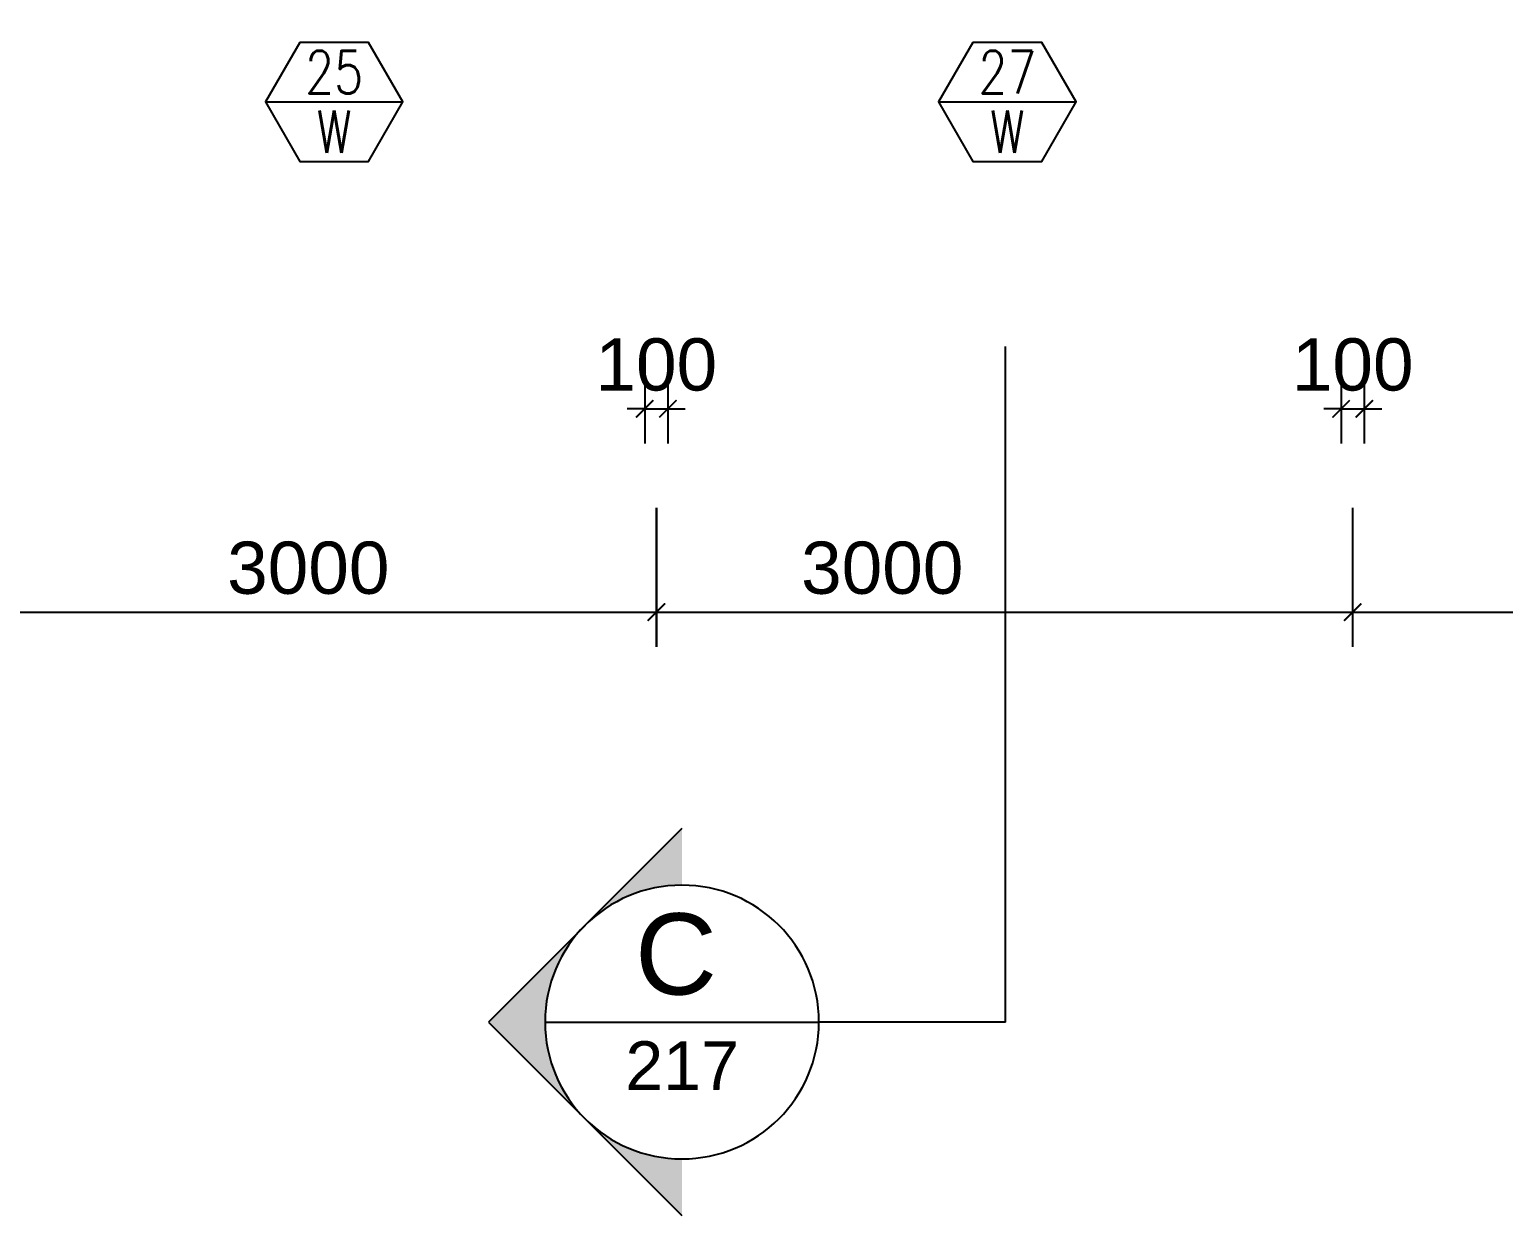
# Model space of a CAD drawing. Header units: millimetres. Extents: x -1214 to 71105, y 7230 to 56309.
# Drawn here: x 37300 to 43650, y 14332 to 19444 of the extents above; entities that cross this region are included whole.
import ezdxf
from ezdxf.enums import TextEntityAlignment as Align

# ---------------------------------------------------------------- set-up
doc = ezdxf.new("R2010")
doc.units = ezdxf.units.MM
doc.header["$MEASUREMENT"] = 0
doc.layers.get('0').update_dxf_attribs({"color": 8})
doc.layers.get('Defpoints').update_dxf_attribs({"color": 8})
for name, color, linetype in [('GBP Dim', 8, 'Continuous'), ('GBP_MARKS', 8, 'Continuous'), ('RCP_text', 8, 'Continuous'), ('Window Mark', 8, 'Continuous')]:
    doc.layers.add(name, color=color, linetype=linetype)
doc.styles.add('BH', font='arial.ttf')
doc.styles.add('ROMANS', font='romans.shx')
doc.dimstyles.new('200 GBP', dxfattribs={"dimscale": 1.5, "dimtxt": 150, "dimasz": 50, "dimexe": 100, "dimexo": 50, "dimgap": 50, "dimtad": 1, "dimdec": 0, "dimzin": 0, "dimdsep": 46, "dimtxsty": 'BH', "dimblk": 'ARCHTICK', "dimcen": 0.09, "dimdle": 100, "dimclrd": 9, "dimclre": 9, "dimclrt": 1, "dimadec": 0, "dimazin": 0, "dimtfac": 1, "dimtdec": 0, "dimtix": 1, "dimtmove": 2, "dimatfit": 3, "dimldrblk": 'ARCHTICK', "dimfxl": 300, "dimfxlon": 1, "dimtolj": 1, "dimtzin": 0, "dimarcsym": 0})

# ---------------------------------------------------------------- blocks, each defined once
blk = doc.blocks.new('_ArchTick')
at = {"color": 0, "const_width": 0.1}
blk.add_lwpolyline([(0.5, 0.5), (-0.5, -0.5)], dxfattribs=at)
blk = doc.blocks.new('*D150')
at = {"layer": 'Defpoints', "color": 0, "transparency": 16777216}
for p in [(37000.86056745321, 18955.15887293243, 0.006144257782453432), (40001.3293835519, 18955.17436699604), (40001.3293835519, 16932.50522530742)]:
    blk.add_point(p, dxfattribs=at)
at = {"layer": 'GBP Dim', "color": 9, "lineweight": -2, "transparency": 16777216}
for p, q in [((37000.86056745321, 17382.50522530502), (37000.86056745321, 16782.50522530742)), ((40001.3293835519, 17382.50522530742), (40001.3293835519, 16782.50522530742)), ((36850.86056745321, 16932.50522530742), (40151.3293835519, 16932.50522530742))]:
    blk.add_line(p, q, dxfattribs=at)
at = {"layer": 'GBP Dim', "color": 9, "lineweight": -2, "transparency": 16777216, "xscale": 75, "yscale": 75, "zscale": 75, "rotation": 180}
blk.add_blockref('_ArchTick', (37000.86056745321, 16932.50522530742), dxfattribs=at)
at = {"layer": 'GBP Dim', "color": 9, "lineweight": -2, "transparency": 16777216, "xscale": 75, "yscale": 75, "zscale": 75}
blk.add_blockref('_ArchTick', (40001.3293835519, 16932.50522530742), dxfattribs=at)
at = {"layer": 'GBP Dim', "transparency": 16777216, "insert": (38501.09497550255, 17122.46088697182), "char_height": 225, "attachment_point": 5, "style": 'BH'}
blk.add_mtext('\\A1;3000', dxfattribs=at)
blk = doc.blocks.new('*D151')
at = {"layer": 'Defpoints', "color": 0, "transparency": 16777216}
for p in [(40000.0000006044, 18955.17436699604), (43000.00449628104, 18955.36353008228, 0.01228851556490686), (43000.00449628104, 16932.50522530742)]:
    blk.add_point(p, dxfattribs=at)
at = {"layer": 'GBP Dim', "color": 9, "lineweight": -2, "transparency": 16777216}
for p, q in [((40000.0000006044, 17382.50522530742), (40000.0000006044, 16782.50522530742)), ((43000.00449628104, 17382.50522529783), (43000.00449628104, 16782.50522530742)), ((39850.0000006044, 16932.50522530742), (43150.00449628104, 16932.50522530742))]:
    blk.add_line(p, q, dxfattribs=at)
at = {"layer": 'GBP Dim', "color": 9, "lineweight": -2, "transparency": 16777216, "xscale": 75, "yscale": 75, "zscale": 75, "rotation": 180}
blk.add_blockref('_ArchTick', (40000.0000006044, 16932.50522530742), dxfattribs=at)
at = {"layer": 'GBP Dim', "color": 9, "lineweight": -2, "transparency": 16777216, "xscale": 75, "yscale": 75, "zscale": 75}
blk.add_blockref('_ArchTick', (43000.00449628104, 16932.50522530742), dxfattribs=at)
at = {"layer": 'GBP Dim', "transparency": 16777216, "insert": (40973.65149846912, 17122.46088697179), "char_height": 225, "attachment_point": 5, "style": 'BH'}
blk.add_mtext('\\A1;3000', dxfattribs=at)
blk = doc.blocks.new('*D152')
at = {"layer": 'Defpoints', "color": 0, "transparency": 16777216}
for p in [(46099.97782512868, 20055.15514790535), (43000.00449628104, 18955.36353008228, 0.01228851556490686), (46099.97782512868, 16932.50522530742)]:
    blk.add_point(p, dxfattribs=at)
at = {"layer": 'GBP Dim', "color": 9, "lineweight": -2, "transparency": 16777216}
for p, q in [((43000.00449628104, 17382.50522529783), (43000.00449628104, 16782.50522530742)), ((46099.97782512868, 17382.50522530742), (46099.97782512868, 16782.50522530742)), ((42850.00449628104, 16932.50522530742), (46249.97782512868, 16932.50522530742))]:
    blk.add_line(p, q, dxfattribs=at)
at = {"layer": 'GBP Dim', "color": 9, "lineweight": -2, "transparency": 16777216, "xscale": 75, "yscale": 75, "zscale": 75, "rotation": 180}
blk.add_blockref('_ArchTick', (43000.00449628104, 16932.50522530742), dxfattribs=at)
at = {"layer": 'GBP Dim', "color": 9, "lineweight": -2, "transparency": 16777216, "xscale": 75, "yscale": 75, "zscale": 75}
blk.add_blockref('_ArchTick', (46099.97782512868, 16932.50522530742), dxfattribs=at)
at = {"layer": 'GBP Dim', "transparency": 16777216, "insert": (44549.99116070486, 17122.46088697182), "char_height": 225, "attachment_point": 5, "style": 'BH'}
blk.add_mtext('\\A1;3100', dxfattribs=at)
blk = doc.blocks.new('MISCWINDOWS')
blk.add_line((-4.04145188432733, 0), (4.04145188432733, 0))
blk.add_lwpolyline([(-2.020725942163722, 3.5), (-4.041451884327387, 0), (-2.020725942163722, -3.5), (2.020725942163722, -3.5), (4.04145188432733, 0), (2.020725942163722, 3.5)], close=True)
at = {"style": 'BH'}
for tag, p in [('MARK_NUMBER', (0, 1.75)), ('DWG_NUMBER', (0, -1.75))]:
    blk.add_attdef(tag, text='', height=2.5, dxfattribs=at).set_placement(p, align=Align.MIDDLE_CENTER)
blk = doc.blocks.new('*D193')
at = {"layer": 'Defpoints', "color": 0, "transparency": 16777216}
for p in [(39950.32381007743, 18837.07505555614, 0.0003684064095289315), (40050.32381007743, 18858.11405846337), (40050.32381007743, 17808.84274702054)]:
    blk.add_point(p, dxfattribs=at)
at = {"layer": 'GBP Dim', "color": 9, "lineweight": -2, "transparency": 16777216}
for p, q in [((39950.32381007743, 18033.84274702052), (39950.32381007743, 17658.84274702054)), ((40050.32381007743, 18033.84274702054), (40050.32381007743, 17658.84274702054)), ((39950.32381007743, 17808.84274702054), (39875.32381007743, 17808.84274702054)), ((39950.32381007743, 17808.84274702054), (40050.32381007743, 17808.84274702054)), ((40050.32381007743, 17808.84274702054), (40125.32381007743, 17808.84274702054))]:
    blk.add_line(p, q, dxfattribs=at)
at = {"layer": 'GBP Dim', "color": 9, "lineweight": -2, "transparency": 16777216, "xscale": 75, "yscale": 75, "zscale": 75}
blk.add_blockref('_ArchTick', (39950.32381007743, 17808.84274702054), dxfattribs=at)
at = {"layer": 'GBP Dim', "color": 9, "lineweight": -2, "transparency": 16777216, "xscale": 75, "yscale": 75, "zscale": 75, "rotation": 180}
blk.add_blockref('_ArchTick', (40050.32381007743, 17808.84274702054), dxfattribs=at)
at = {"layer": 'GBP Dim', "transparency": 16777216, "insert": (40000.32192125211, 17998.72166925797), "char_height": 225, "attachment_point": 5, "style": 'BH'}
blk.add_mtext('\\A1;100', dxfattribs=at)
blk = doc.blocks.new('*D244')
at = {"layer": 'Defpoints', "color": 0, "transparency": 16777216}
for p in [(42950.32381007743, 18837.07505555614, 0.0003684064095289315), (43050.32381007743, 18858.11405846337), (43050.32381007743, 17808.84274702054)]:
    blk.add_point(p, dxfattribs=at)
at = {"layer": 'GBP Dim', "color": 9, "lineweight": -2, "transparency": 16777216}
for p, q in [((42950.32381007743, 18033.84274702052), (42950.32381007743, 17658.84274702054)), ((43050.32381007743, 18033.84274702054), (43050.32381007743, 17658.84274702054)), ((42950.32381007743, 17808.84274702054), (42875.32381007743, 17808.84274702054)), ((42950.32381007743, 17808.84274702054), (43050.32381007743, 17808.84274702054)), ((43050.32381007743, 17808.84274702054), (43125.32381007743, 17808.84274702054))]:
    blk.add_line(p, q, dxfattribs=at)
at = {"layer": 'GBP Dim', "color": 9, "lineweight": -2, "transparency": 16777216, "xscale": 75, "yscale": 75, "zscale": 75}
blk.add_blockref('_ArchTick', (42950.32381007743, 17808.84274702054), dxfattribs=at)
at = {"layer": 'GBP Dim', "color": 9, "lineweight": -2, "transparency": 16777216, "xscale": 75, "yscale": 75, "zscale": 75, "rotation": 180}
blk.add_blockref('_ArchTick', (43050.32381007743, 17808.84274702054), dxfattribs=at)
at = {"layer": 'GBP Dim', "transparency": 16777216, "insert": (43000.32192125211, 17998.72166925797), "char_height": 225, "attachment_point": 5, "style": 'BH'}
blk.add_mtext('\\A1;100', dxfattribs=at)

msp = doc.modelspace()

# ---------------------------------------------------------------- hatches: boundary and pattern name
at = {"layer": 'RCP_text'}
h = msp.add_hatch(color=256, dxfattribs=at)
edge = h.paths.add_edge_path()
edge.add_arc((40110.92671607973, 15165.80694475339), 589.8635636727558, 450, 495.00000000001603, ccw=False)
edge.add_line((40110.92671607973, 15755.67050842626), (40110.92671607973, 15999.99999644875))
edge.add_line((40110.92671607973, 15999.99999644875), (39693.83019023182, 15582.90347060107))
edge = h.paths.add_edge_path()
edge.add_arc((40110.92671607973, 15165.80694475339), 589.8635636727558, 225.000000000008, 270, ccw=False)
edge.add_line((39693.83019023229, 14748.71041890571), (40110.92671607973, 14331.61389305803))
edge.add_line((40110.92671607973, 14331.61389305803), (40110.92671607973, 14575.94338108075))
edge = h.paths.add_edge_path()
edge.add_arc((40110.92671607973, 15165.80694475339), 589.8635636727558, 135.000000000016, 225.000000000008, ccw=False)
edge.add_line((39693.83019023182, 15582.90347060107), (39276.73366438437, 15165.80694475339))
edge.add_line((39276.73366438437, 15165.80694475339), (39693.83019023229, 14748.71041890595))
h = msp.add_hatch(color=256, dxfattribs=at)
edge = h.paths.add_edge_path()
edge.add_arc((40110.92671607973, 15165.80694475339), 589.8635636727558, 450, 495.00000000001603, ccw=False)
edge.add_line((40110.92671607973, 15755.67050842626), (40110.92671607973, 15999.99999644875))
edge.add_line((40110.92671607973, 15999.99999644875), (39693.83019023182, 15582.90347060107))
edge = h.paths.add_edge_path()
edge.add_arc((40110.92671607973, 15165.80694475339), 589.8635636727558, 225.000000000008, 270, ccw=False)
edge.add_line((39693.83019023229, 14748.71041890571), (40110.92671607973, 14331.61389305803))
edge.add_line((40110.92671607973, 14331.61389305803), (40110.92671607973, 14575.94338108075))
edge = h.paths.add_edge_path()
edge.add_arc((40110.92671607973, 15165.80694475339), 589.8635636727558, 135.000000000016, 225.000000000008, ccw=False)
edge.add_line((39693.83019023182, 15582.90347060107), (39276.73366438437, 15165.80694475339))
edge.add_line((39276.73366438437, 15165.80694475339), (39693.83019023229, 14748.71041890595))

# ---------------------------------------------------------------- linework, layer by layer
at = {"layer": 'RCP_text', "ltscale": 50}
for q in [(41505.06315240709, 18077.33426127152), (41505.06315240709, 18077.23552160186)]:
    msp.add_line((41505.06315240709, 15165.80694475339, 0.0001196746218716906), q, dxfattribs=at)
at = {"layer": 'RCP_text'}
for p, q in [((40110.92671607973, 15999.99999644875, 0.0001196746218716906), (39276.73366438437, 15165.80694475339, 0.0001196746218716906)), ((40110.92671607973, 15999.99999644875, 0.0001196746218716906), (39276.73366438437, 15165.80694475339, 0.0001196746218716906)), ((39276.73366438437, 15165.80694475339, 0.0001196746218716906), (40110.92671607973, 14331.61389305803, 0.0001196746218716906)), ((39276.73366438437, 15165.80694475339, 0.0001196746218716906), (40110.92671607973, 14331.61389305803, 0.0001196746218716906)), ((39521.06315240709, 15165.80694475339, 0.0001196746218716906), (40700.79027975249, 15165.80694475339, 0.0001196746218716906)), ((39521.06315240709, 15165.80694475339, 0.0001196746218716906), (40700.79027975249, 15165.80694475339, 0.0001196746218716906))]:
    msp.add_line(p, q, dxfattribs=at)
at = {"layer": 'RCP_text', "ltscale": 50, "elevation": 0.0001196746218716906}
msp.add_lwpolyline([(41505.06315240709, 15165.80694475339), (40700.79027975249, 15165.80694475339)], dxfattribs=at)
msp.add_lwpolyline([(41505.06315240709, 15165.80694475339), (40700.79027975249, 15165.80694475339)], dxfattribs=at)
at = {"layer": 'RCP_text'}
for start, end in [(90, 270), (90, 270), (270, 90), (270, 90)]:
    msp.add_arc((40110.92671607973, 15165.80694475339, 0.0001196746218716906), 589.8635636727558, start, end, dxfattribs=at)

# ---------------------------------------------------------------- block references
at = {"layer": 'Window Mark'}
ref = msp.add_blockref('MISCWINDOWS', (38612.50607412807, 19131.99461927568, 0.006144257782453432), dxfattribs=dict(at, xscale=73.25, yscale=73.25, zscale=73.25))
ref.add_attrib('MARK_NUMBER', '25', dxfattribs={"layer": '0', "height": 183.125, "style": 'ROMANS', "width": 0.8}).set_placement((38612.50607412807, 19260.18211927568, 0.006144257782453432), align=Align.MIDDLE_CENTER)
ref.add_attrib('DWG_NUMBER', 'W', dxfattribs={"layer": '0', "height": 183.125, "style": 'ROMANS', "width": 0.8}).set_placement((38612.50607412807, 19003.80711927568, 0.006144257782453432), align=Align.MIDDLE_CENTER)
ref = msp.add_blockref('MISCWINDOWS', (41512.50625120604, 19131.98421117605, 0.006144257782453432), dxfattribs=dict(at, xscale=73.25, yscale=73.25, zscale=73.25))
ref.add_attrib('MARK_NUMBER', '27', dxfattribs={"layer": '0', "height": 183.125, "style": 'ROMANS', "width": 0.8}).set_placement((41512.50625120604, 19260.17171117605, 0.006144257782453432), align=Align.MIDDLE_CENTER)
ref.add_attrib('DWG_NUMBER', 'W', dxfattribs={"layer": '0', "height": 183.125, "style": 'ROMANS', "width": 0.8}).set_placement((41512.50625120604, 19003.79671117605, 0.006144257782453432), align=Align.MIDDLE_CENTER)

# ---------------------------------------------------------------- texts
at = {"layer": 'GBP_MARKS', "width": 888.0040119551122, "attachment_point": 2, "style": 'BH'}
for s, insert, char_height in [('C', (40085.00617204692, 15634.18093634408), 350), ('\\P{\\H0.84x;217}', (40111.67867598285, 15499.51587327977), 250)]:
    msp.add_mtext(s, dxfattribs=dict(at, insert=insert, char_height=char_height))

# ---------------------------------------------------------------- dimensions: what is measured, and where the dimension line sits
at = {"layer": 'GBP Dim'}
for base, p1, p2, picture, middle in [((46099.97782512868, 16932.50522530742), (43000.00449628104, 18955.36353008228, 0.01228851556490686), (46099.97782512868, 20055.15514790535), '*D152', (44549.99116070486, 17122.46088697182)), ((40001.3293835519, 16932.50522530742), (37000.86056745321, 18955.15887293243, 0.006144257782453432), (40001.3293835519, 18955.17436699604), '*D150', (38501.09497550255, 17122.46088697182))]:
    dim = msp.add_linear_dim(base=base, p1=p1, p2=p2, dimstyle='200 GBP', override={"dimclrt": 256, "dimfxl": 300, "dimfxlon": 1}, dxfattribs=at)
    dim.commit()
    dim.dimension.update_dxf_attribs({"geometry": picture, "text_midpoint": middle})
for base, p1, p2, override, picture, middle in [((43000.00449628104, 16932.50522530742), (40000.0000006044, 18955.17436699604), (43000.00449628104, 18955.36353008228, 0.01228851556490686), {"dimclrt": 256, "dimfxl": 300, "dimfxlon": 1}, '*D151', (40973.65149846912, 17122.46088697179)), ((40050.32381007743, 17808.84274702054), (39950.32381007743, 18837.07505555614, 0.0003684064095289315), (40050.32381007743, 18858.11405846337), {"dimclrt": 256, "dimfxl": 150}, '*D193', (40000.32192125211, 17998.72166925797)), ((43050.32381007743, 17808.84274702054), (42950.32381007743, 18837.07505555614, 0.0003684064095289315), (43050.32381007743, 18858.11405846337), {"dimclrt": 256, "dimfxl": 150}, '*D244', (43000.32192125211, 17998.72166925797))]:
    dim = msp.add_linear_dim(base=base, p1=p1, p2=p2, dimstyle='200 GBP', override=override, dxfattribs=at)
    dim.commit()
    dim.dimension.update_dxf_attribs({"geometry": picture, "text_midpoint": middle, "dimtype": 160})

doc.saveas('drawing.dxf')
